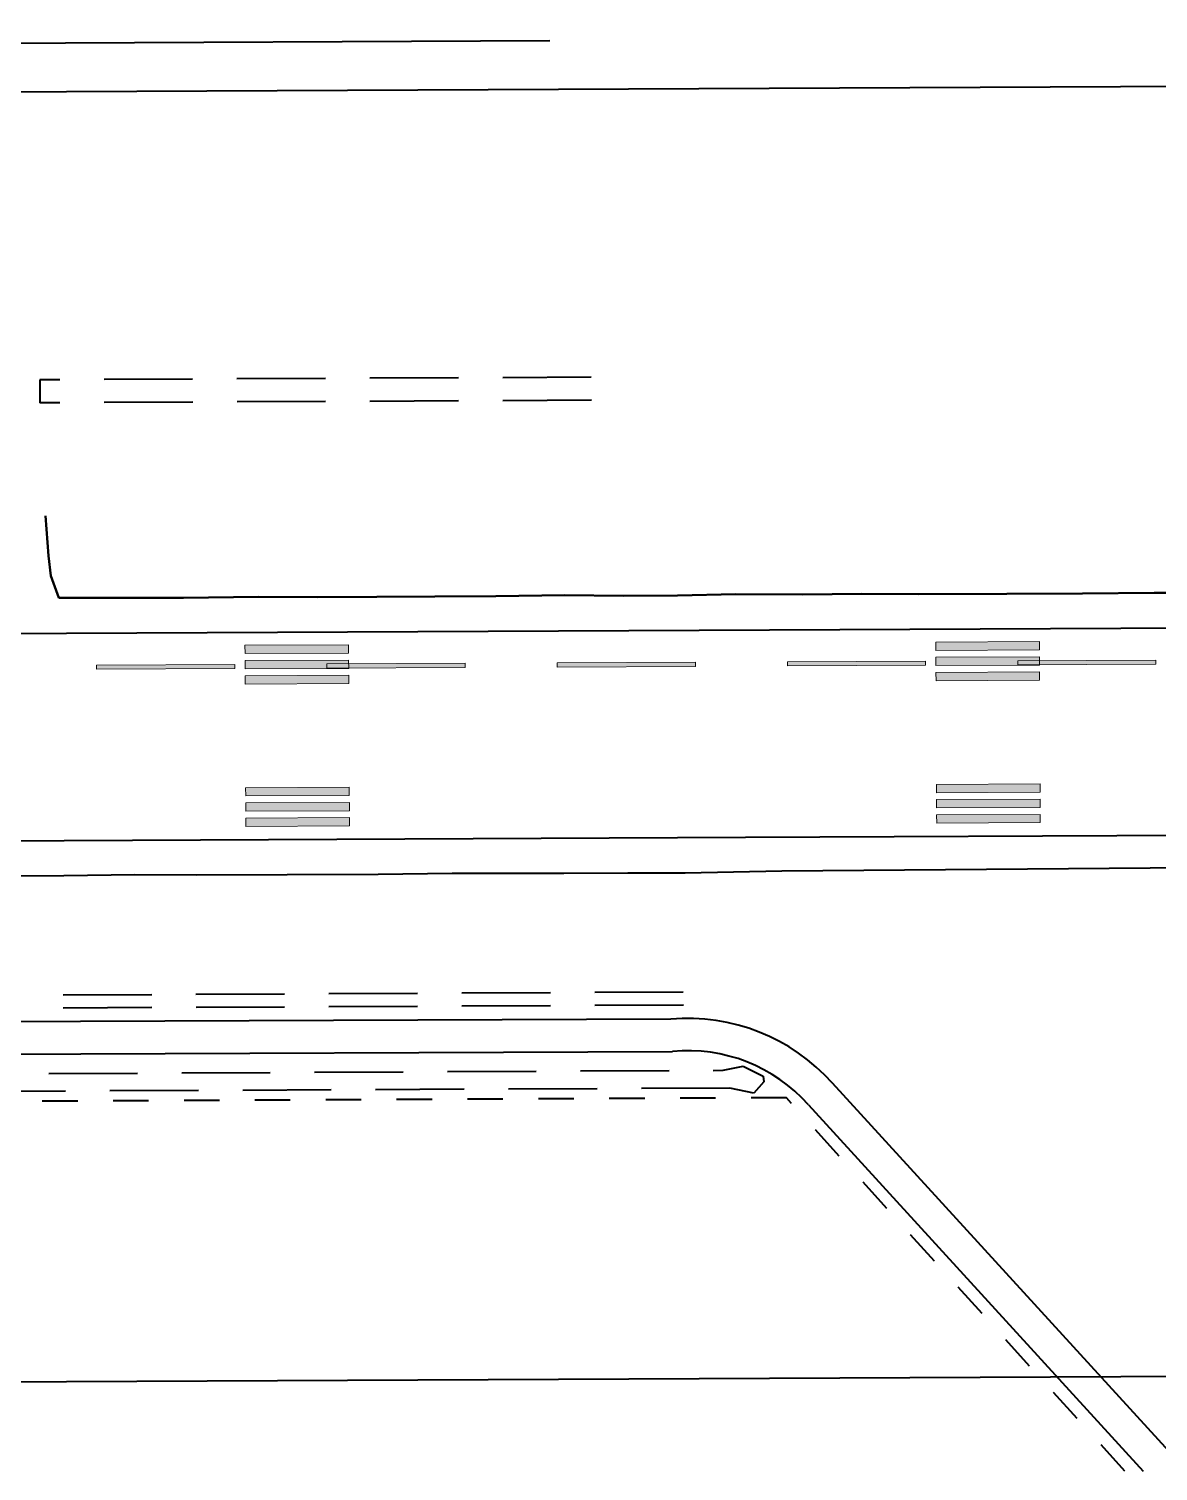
# Model space of a CAD drawing. Header units: metres. Extents: x 625987 to 635197, y 3048449 to 3066446.
# Drawn here: x 634615.066 to 634618.253, y 3063196.878 to 3063200.947 of the extents above; entities that cross this region are included whole.
import ezdxf

# ---------------------------------------------------------------- set-up
doc = ezdxf.new("R2010")
doc.units = ezdxf.units.M
doc.linetypes.add('DASHED', pattern=[0.75, 0.5, -0.25])
doc.linetypes.add('HIDDEN', pattern=[0.375, 0.25, -0.125])
for name, color, linetype, lineweight in [('C-CLER-AERO', 253, 'Continuous', 5), ('C-FENC-AIRF-SECU', 253, 'DASHED', 0), ('C-NTWK-WATR-AIRF', 253, 'HIDDEN', 0), ('C-ROAD-AIRF', 253, 'Continuous', 5), ('C-RUNN', 253, 'Continuous', 5), ('C-RUNN-MARK', 253, 'Continuous', 0), ('C-RUNW-MARK', 252, 'Continuous', 20), ('C-SHLD', 253, 'Continuous', 5)]:
    doc.layers.add(name, color=color, linetype=linetype, lineweight=lineweight)
doc.layers.add('C-ROAD-CNTR-N', color=92, linetype='Continuous')
doc.styles.add('ADPI R', font='swiss.ttf')
doc.linetypes.add('OLS', pattern='A,4,-2,4,-2,["OLS",ADPI R,S=1.2,R=0,X=-1.7,Y=-0.5],-2,4,-2,4,-2', length=26)

# ---------------------------------------------------------------- blocks, each defined once
blk = doc.blocks.new('*U22')
at = {"layer": 'C-RUNN-MARK'}
for points in [[(634724.58, 3066125.31), (634723.74, 3066125.64), (634712.8, 3066097.7), (634713.63, 3066097.37)], [(634706.34, 3066078.75), (634705.5, 3066079.08), (634694.55, 3066051.15), (634695.39, 3066050.82)], [(634688.09, 3066032.2), (634687.25, 3066032.53), (634676.31, 3066004.6), (634677.15, 3066004.27)], [(634669.85, 3065985.65), (634669.01, 3065985.98), (634658.07, 3065958.04), (634658.9, 3065957.72)], [(634651.61, 3065939.09), (634650.77, 3065939.42), (634639.82, 3065911.49), (634640.66, 3065911.16)]]:
    blk.add_hatch(color=256, dxfattribs=at).paths.add_polyline_path(points)
for points in [[(634723.74, 3066125.64), (634712.8, 3066097.7), (634713.63, 3066097.37), (634724.58, 3066125.31)], [(634705.5, 3066079.08), (634694.55, 3066051.15), (634695.39, 3066050.82), (634706.34, 3066078.75)], [(634687.25, 3066032.53), (634676.31, 3066004.6), (634677.15, 3066004.27), (634688.09, 3066032.2)], [(634669.01, 3065985.98), (634658.07, 3065958.04), (634658.9, 3065957.72), (634669.85, 3065985.65)], [(634650.77, 3065939.42), (634639.82, 3065911.49), (634640.66, 3065911.16), (634651.61, 3065939.09)]]:
    blk.add_lwpolyline(points, close=True, dxfattribs=at)
blk = doc.blocks.new('*U23')
at = {"layer": 'C-RUNN-MARK'}
for points in [[(634724.58, 3066125.31), (634723.74, 3066125.64), (634712.8, 3066097.7), (634713.63, 3066097.37)], [(634706.34, 3066078.75), (634705.5, 3066079.08), (634694.55, 3066051.15), (634695.39, 3066050.82)], [(634688.09, 3066032.2), (634687.25, 3066032.53), (634676.31, 3066004.6), (634677.15, 3066004.27)], [(634669.85, 3065985.65), (634669.01, 3065985.98), (634658.07, 3065958.04), (634658.9, 3065957.72)], [(634651.61, 3065939.09), (634650.77, 3065939.42), (634639.82, 3065911.49), (634640.66, 3065911.16)]]:
    blk.add_hatch(color=256, dxfattribs=at).paths.add_polyline_path(points)
for points in [[(634723.74, 3066125.64), (634712.8, 3066097.7), (634713.63, 3066097.37), (634724.58, 3066125.31)], [(634705.5, 3066079.08), (634694.55, 3066051.15), (634695.39, 3066050.82), (634706.34, 3066078.75)], [(634687.25, 3066032.53), (634676.31, 3066004.6), (634677.15, 3066004.27), (634688.09, 3066032.2)], [(634669.01, 3065985.98), (634658.07, 3065958.04), (634658.9, 3065957.72), (634669.85, 3065985.65)], [(634650.77, 3065939.42), (634639.82, 3065911.49), (634640.66, 3065911.16), (634651.61, 3065939.09)]]:
    blk.add_lwpolyline(points, close=True, dxfattribs=at)
blk = doc.blocks.new('*E24')
at = {"layer": 'C-RUNN-MARK', "lineweight": 40, "xscale": 0.002599165789046899, "yscale": 0.002599239349365234, "zscale": 0.002599200000986457, "rotation": 111.6696554593716}
for name in ['*U22', '*U23']:
    blk.add_blockref(name, (642697.49157, 3064542.5593, 2882.9083), dxfattribs=at)
blk = doc.blocks.new('Sup 2400m-flat-1')
at = {"layer": 'C-RUNW-MARK'}
h = blk.add_hatch(color=256, dxfattribs=at)
h.paths.add_polyline_path([(172.5, 19.65), (172.5, 17.85), (150, 17.85), (150, 19.65)])
h.paths.add_polyline_path([(150, 16.35), (150, 14.55), (172.5, 14.55), (172.5, 16.35)])
h.paths.add_polyline_path([(172.5, 13.05), (172.5, 11.25), (150, 11.25), (150, 13.05)])
h = blk.add_hatch(color=256, dxfattribs=at)
h.paths.add_polyline_path([(322.5, 19.65), (322.5, 17.85), (300, 17.85), (300, 19.65)])
h.paths.add_polyline_path([(300, 16.35), (300, 14.55), (322.5, 14.55), (322.5, 16.35)])
h.paths.add_polyline_path([(322.5, 13.05), (322.5, 11.25), (300, 11.25), (300, 13.05)])
h = blk.add_hatch(color=256, dxfattribs=at)
h.paths.add_polyline_path([(172.5, -19.65), (172.5, -17.85), (150, -17.85), (150, -19.65)])
h.paths.add_polyline_path([(150, -16.35), (150, -14.55), (172.5, -14.55), (172.5, -16.35)])
h.paths.add_polyline_path([(172.5, -13.05), (172.5, -11.25), (150, -11.25), (150, -13.05)])
h = blk.add_hatch(color=256, dxfattribs=at)
h.paths.add_polyline_path([(322.5, -19.65), (322.5, -17.85), (300, -17.85), (300, -19.65)])
h.paths.add_polyline_path([(300, -16.35), (300, -14.55), (322.5, -14.55), (322.5, -16.35)])
h.paths.add_polyline_path([(322.5, -13.05), (322.5, -11.25), (300, -11.25), (300, -13.05)])
for points in [[(172.5, 19.65), (172.5, 17.85), (150, 17.85), (150, 19.65)], [(322.5, 19.65), (322.5, 17.85), (300, 17.85), (300, 19.65)], [(150, 16.35), (150, 14.55), (172.5, 14.55), (172.5, 16.35)], [(300, 16.35), (300, 14.55), (322.5, 14.55), (322.5, 16.35)], [(172.5, 13.05), (172.5, 11.25), (150, 11.25), (150, 13.05)], [(322.5, 13.05), (322.5, 11.25), (300, 11.25), (300, 13.05)], [(172.5, -13.05), (172.5, -11.25), (150, -11.25), (150, -13.05)], [(322.5, -13.05), (322.5, -11.25), (300, -11.25), (300, -13.05)], [(150, -16.35), (150, -14.55), (172.5, -14.55), (172.5, -16.35)], [(300, -16.35), (300, -14.55), (322.5, -14.55), (322.5, -16.35)], [(172.5, -19.65), (172.5, -17.85), (150, -17.85), (150, -19.65)], [(322.5, -19.65), (322.5, -17.85), (300, -17.85), (300, -19.65)]]:
    blk.add_lwpolyline(points, close=True, dxfattribs=at)

msp = doc.modelspace()

# ---------------------------------------------------------------- linework, layer by layer
at = {"layer": 'C-CLER-AERO', "linetype": 'OLS', "lineweight": 40}
for p, q in [((634612.9391, 3063200.7588, 24568986.0801), (634652.5765, 3063200.9465, 24568986.0801)), ((634612.9391, 3063200.7588, 24568986.0801), (634652.5765, 3063200.9465, 24568986.0801)), ((634652.5942, 3063197.3079, 24568986.0801), (634612.9564, 3063197.1199, 24568986.0801)), ((634652.5942, 3063197.3079, 24568986.0801), (634612.9564, 3063197.1199, 24568986.0801))]:
    msp.add_line(p, q, dxfattribs=at)
at = {"layer": 'C-FENC-AIRF-SECU', "lineweight": 40, "ltscale": 0.2}
for p, q in [((634617.2037, 3063197.9312, 24568986.0801), (634614.6131, 3063197.919, 24568986.0801)), ((634617.2037, 3063197.9312, 24568986.0801), (634614.6131, 3063197.919, 24568986.0801)), ((634618.1586, 3063196.8781, 24568986.0801), (634617.2037, 3063197.9312, 24568986.0801)), ((634618.1586, 3063196.8781, 24568986.0801), (634617.2037, 3063197.9312, 24568986.0801))]:
    msp.add_line(p, q, dxfattribs=at)
at = {"layer": 'C-NTWK-WATR-AIRF', "lineweight": 40}
for p, q in [((634616.653, 3063199.9637, 24568986.0801), (634615.0968, 3063199.9563, 24568986.0801)), ((634616.653, 3063199.9637, 24568986.0801), (634615.0968, 3063199.9563, 24568986.0801)), ((634615.0968, 3063199.9563, 24568986.0801), (634615.0971, 3063199.8914, 24568986.0801)), ((634615.0968, 3063199.9563, 24568986.0801), (634615.0971, 3063199.8914, 24568986.0801)), ((634616.6533, 3063199.8987, 24568986.0801), (634615.0971, 3063199.8914, 24568986.0801)), ((634616.6533, 3063199.8987, 24568986.0801), (634615.0971, 3063199.8914, 24568986.0801)), ((634612.1626, 3063198.2075, 24568986.0801), (634617.0361, 3063198.2306, 24568986.0801)), ((634612.1626, 3063198.2075, 24568986.0801), (634617.0361, 3063198.2306, 24568986.0801)), ((634612.1628, 3063198.1711, 24568986.0801), (634617.0362, 3063198.1942, 24568986.0801)), ((634612.1628, 3063198.1711, 24568986.0801), (634617.0362, 3063198.1942, 24568986.0801)), ((634614.3723, 3063197.9962, 24568986.0801), (634617.025, 3063198.0088, 24568986.0801)), ((634614.3723, 3063197.9962, 24568986.0801), (634617.025, 3063198.0088, 24568986.0801)), ((634617.025, 3063198.0088, 24568986.0801), (634617.082, 3063198.0207, 24568986.0801)), ((634617.025, 3063198.0088, 24568986.0801), (634617.082, 3063198.0207, 24568986.0801)), ((634617.082, 3063198.0207, 24568986.0801), (634617.1378, 3063197.9921, 24568986.0801)), ((634617.082, 3063198.0207, 24568986.0801), (634617.1378, 3063197.9921, 24568986.0801)), ((634617.1403, 3063197.9766, 24568986.0801), (634617.1112, 3063197.9447, 24568986.0801)), ((634617.1403, 3063197.9766, 24568986.0801), (634617.1112, 3063197.9447, 24568986.0801)), ((634617.1378, 3063197.9921, 24568986.0801), (634617.1403, 3063197.9766, 24568986.0801)), ((634617.1378, 3063197.9921, 24568986.0801), (634617.1403, 3063197.9766, 24568986.0801)), ((634617.0443, 3063197.9588, 24568986.0801), (634614.3726, 3063197.9462, 24568986.0801)), ((634617.0443, 3063197.9588, 24568986.0801), (634614.3726, 3063197.9462, 24568986.0801)), ((634617.1112, 3063197.9447, 24568986.0801), (634617.0443, 3063197.9588, 24568986.0801)), ((634617.1112, 3063197.9447, 24568986.0801), (634617.0443, 3063197.9588, 24568986.0801))]:
    msp.add_line(p, q, dxfattribs=at)
at = {"layer": 'C-ROAD-AIRF', "lineweight": 40}
for p, q in [((634612.4098, 3063200.8948, 24568986.0801), (634616.5358, 3063200.9133, 24568986.0801)), ((634612.4098, 3063200.8948, 24568986.0801), (634616.5358, 3063200.9133, 24568986.0801)), ((634616.8776, 3063198.1528, 24568986.0801), (634611.9545, 3063198.1345, 24568986.0801)), ((634616.8776, 3063198.1528, 24568986.0801), (634611.9545, 3063198.1345, 24568986.0801)), ((634611.9543, 3063198.0435, 24568986.0801), (634616.8821, 3063198.0618, 24568986.0801)), ((634611.9543, 3063198.0435, 24568986.0801), (634616.8821, 3063198.0618, 24568986.0801)), ((634618.3335, 3063196.879, 24568986.0801), (634617.3333, 3063197.9725, 24568986.0801)), ((634618.3335, 3063196.879, 24568986.0801), (634617.3333, 3063197.9725, 24568986.0801)), ((634617.2658, 3063197.9116, 24568986.0801), (634618.2107, 3063196.8784, 24568986.0801)), ((634617.2658, 3063197.9116, 24568986.0801), (634618.2107, 3063196.8784, 24568986.0801))]:
    msp.add_line(p, q, dxfattribs=at)
for major_axis, start_param, end_param in [((-0.3852, 0.3852), 4.65451, 5.587643), ((-0.3852, 0.3852), 4.65451, 5.587643), ((0.3208, 0.3208), 6.224032, 7.166687), ((0.3208, 0.3208), 6.224032, 7.166687)]:
    msp.add_ellipse((634616.9265, 3063197.6103, 24568986.0801), major_axis=major_axis, ratio=1, start_param=start_param, end_param=end_param, dxfattribs=at)
at = {"layer": 'C-RUNN', "lineweight": 40, "ltscale": 0.1}
for p, q in [((634613.7743, 3063199.2357, 24568986.0801), (634619.1352, 3063199.2611, 24568986.0801)), ((634613.7743, 3063199.2357, 24568986.0801), (634619.1352, 3063199.2611, 24568986.0801)), ((634612.5029, 3063198.6448, 24568986.0801), (634617.0879, 3063198.6665, 24568986.0801)), ((634612.5029, 3063198.6448, 24568986.0801), (634617.0879, 3063198.6665, 24568986.0801)), ((634617.0879, 3063198.6665, 24568986.0801), (634618.5591, 3063198.6735, 24568986.0801)), ((634617.0879, 3063198.6665, 24568986.0801), (634618.5591, 3063198.6735, 24568986.0801))]:
    msp.add_line(p, q, dxfattribs=at)
at = {"layer": 'C-SHLD', "lineweight": 40}
for p, q in [((634615.1125, 3063199.573, 24568986.0801), (634615.1209, 3063199.4599, 24568986.0801)), ((634615.1209, 3063199.4599, 24568986.0801), (634615.1125, 3063199.573, 24568986.0801)), ((634615.1125, 3063199.573, 24568986.0801), (634615.1209, 3063199.4599, 24568986.0801)), ((634615.1209, 3063199.4599, 24568986.0801), (634615.1125, 3063199.573, 24568986.0801)), ((634615.1209, 3063199.4599, 24568986.0801), (634615.128, 3063199.4038, 24568986.0801)), ((634615.128, 3063199.4038, 24568986.0801), (634615.1209, 3063199.4599, 24568986.0801)), ((634615.1209, 3063199.4599, 24568986.0801), (634615.128, 3063199.4038, 24568986.0801)), ((634615.128, 3063199.4038, 24568986.0801), (634615.1209, 3063199.4599, 24568986.0801)), ((634615.128, 3063199.4038, 24568986.0801), (634615.1505, 3063199.3413, 24568986.0801)), ((634615.1505, 3063199.3413, 24568986.0801), (634615.128, 3063199.4038, 24568986.0801)), ((634615.128, 3063199.4038, 24568986.0801), (634615.1505, 3063199.3413, 24568986.0801)), ((634615.1505, 3063199.3413, 24568986.0801), (634615.128, 3063199.4038, 24568986.0801)), ((634616.0474, 3063199.3445, 24568986.0801), (634616.2112, 3063199.3452, 24568986.0801)), ((634616.2112, 3063199.3452, 24568986.0801), (634616.0474, 3063199.3445, 24568986.0801)), ((634616.0474, 3063199.3445, 24568986.0801), (634616.2112, 3063199.3452, 24568986.0801)), ((634616.2112, 3063199.3452, 24568986.0801), (634616.0474, 3063199.3445, 24568986.0801)), ((634616.2112, 3063199.3452, 24568986.0801), (634616.3833, 3063199.346, 24568986.0801)), ((634616.3833, 3063199.346, 24568986.0801), (634616.2112, 3063199.3452, 24568986.0801)), ((634616.2112, 3063199.3452, 24568986.0801), (634616.3833, 3063199.346, 24568986.0801)), ((634616.3833, 3063199.346, 24568986.0801), (634616.2112, 3063199.3452, 24568986.0801)), ((634616.3833, 3063199.346, 24568986.0801), (634616.5786, 3063199.3494, 24568986.0801)), ((634616.5786, 3063199.3494, 24568986.0801), (634616.3833, 3063199.346, 24568986.0801)), ((634616.3833, 3063199.346, 24568986.0801), (634616.5786, 3063199.3494, 24568986.0801)), ((634616.5786, 3063199.3494, 24568986.0801), (634616.3833, 3063199.346, 24568986.0801)), ((634616.5786, 3063199.3494, 24568986.0801), (634616.7432, 3063199.3468, 24568986.0801)), ((634616.7432, 3063199.3468, 24568986.0801), (634616.5786, 3063199.3494, 24568986.0801)), ((634616.5786, 3063199.3494, 24568986.0801), (634616.7432, 3063199.3468, 24568986.0801)), ((634616.7432, 3063199.3468, 24568986.0801), (634616.5786, 3063199.3494, 24568986.0801)), ((634616.7432, 3063199.3468, 24568986.0801), (634616.8962, 3063199.3481, 24568986.0801)), ((634616.8962, 3063199.3481, 24568986.0801), (634616.7432, 3063199.3468, 24568986.0801)), ((634616.7432, 3063199.3468, 24568986.0801), (634616.8962, 3063199.3481, 24568986.0801)), ((634616.8962, 3063199.3481, 24568986.0801), (634616.7432, 3063199.3468, 24568986.0801)), ((634616.8962, 3063199.3481, 24568986.0801), (634617.0612, 3063199.3517, 24568986.0801)), ((634617.0612, 3063199.3517, 24568986.0801), (634616.8962, 3063199.3481, 24568986.0801)), ((634616.8962, 3063199.3481, 24568986.0801), (634617.0612, 3063199.3517, 24568986.0801)), ((634617.0612, 3063199.3517, 24568986.0801), (634616.8962, 3063199.3481, 24568986.0801)), ((634617.0612, 3063199.3517, 24568986.0801), (634617.2501, 3063199.3509, 24568986.0801)), ((634617.2501, 3063199.3509, 24568986.0801), (634617.0612, 3063199.3517, 24568986.0801)), ((634617.0612, 3063199.3517, 24568986.0801), (634617.2501, 3063199.3509, 24568986.0801)), ((634617.2501, 3063199.3509, 24568986.0801), (634617.0612, 3063199.3517, 24568986.0801)), ((634617.2501, 3063199.3509, 24568986.0801), (634617.4157, 3063199.3525, 24568986.0801)), ((634617.4157, 3063199.3525, 24568986.0801), (634617.2501, 3063199.3509, 24568986.0801)), ((634617.2501, 3063199.3509, 24568986.0801), (634617.4157, 3063199.3525, 24568986.0801)), ((634617.4157, 3063199.3525, 24568986.0801), (634617.2501, 3063199.3509, 24568986.0801)), ((634617.4157, 3063199.3525, 24568986.0801), (634617.5752, 3063199.3523, 24568986.0801)), ((634617.5752, 3063199.3523, 24568986.0801), (634617.4157, 3063199.3525, 24568986.0801)), ((634617.4157, 3063199.3525, 24568986.0801), (634617.5752, 3063199.3523, 24568986.0801)), ((634617.5752, 3063199.3523, 24568986.0801), (634617.4157, 3063199.3525, 24568986.0801)), ((634617.5752, 3063199.3523, 24568986.0801), (634617.8258, 3063199.3524, 24568986.0801)), ((634617.8258, 3063199.3524, 24568986.0801), (634617.5752, 3063199.3523, 24568986.0801)), ((634617.5752, 3063199.3523, 24568986.0801), (634617.8258, 3063199.3524, 24568986.0801)), ((634617.8258, 3063199.3524, 24568986.0801), (634617.5752, 3063199.3523, 24568986.0801)), ((634617.8258, 3063199.3524, 24568986.0801), (634618.0394, 3063199.3541, 24568986.0801)), ((634618.0394, 3063199.3541, 24568986.0801), (634617.8258, 3063199.3524, 24568986.0801)), ((634617.8258, 3063199.3524, 24568986.0801), (634618.0394, 3063199.3541, 24568986.0801)), ((634618.0394, 3063199.3541, 24568986.0801), (634617.8258, 3063199.3524, 24568986.0801)), ((634618.0394, 3063199.3541, 24568986.0801), (634618.2414, 3063199.3552, 24568986.0801)), ((634618.2414, 3063199.3552, 24568986.0801), (634618.0394, 3063199.3541, 24568986.0801)), ((634618.0394, 3063199.3541, 24568986.0801), (634618.2414, 3063199.3552, 24568986.0801)), ((634618.2414, 3063199.3552, 24568986.0801), (634618.0394, 3063199.3541, 24568986.0801)), ((634618.2414, 3063199.3552, 24568986.0801), (634618.447, 3063199.3555, 24568986.0801)), ((634618.447, 3063199.3555, 24568986.0801), (634618.2414, 3063199.3552, 24568986.0801)), ((634618.2414, 3063199.3552, 24568986.0801), (634618.447, 3063199.3555, 24568986.0801)), ((634618.447, 3063199.3555, 24568986.0801), (634618.2414, 3063199.3552, 24568986.0801)), ((634615.1505, 3063199.3413, 24568986.0801), (634615.3217, 3063199.3419, 24568986.0801)), ((634615.3217, 3063199.3419, 24568986.0801), (634615.1505, 3063199.3413, 24568986.0801)), ((634615.1505, 3063199.3413, 24568986.0801), (634615.3217, 3063199.3419, 24568986.0801)), ((634615.3217, 3063199.3419, 24568986.0801), (634615.1505, 3063199.3413, 24568986.0801)), ((634615.3217, 3063199.3419, 24568986.0801), (634615.5025, 3063199.3418, 24568986.0801)), ((634615.5025, 3063199.3418, 24568986.0801), (634615.3217, 3063199.3419, 24568986.0801)), ((634615.3217, 3063199.3419, 24568986.0801), (634615.5025, 3063199.3418, 24568986.0801)), ((634615.5025, 3063199.3418, 24568986.0801), (634615.3217, 3063199.3419, 24568986.0801)), ((634615.5025, 3063199.3418, 24568986.0801), (634615.7139, 3063199.344, 24568986.0801)), ((634615.7139, 3063199.344, 24568986.0801), (634615.5025, 3063199.3418, 24568986.0801)), ((634615.5025, 3063199.3418, 24568986.0801), (634615.7139, 3063199.344, 24568986.0801)), ((634615.7139, 3063199.344, 24568986.0801), (634615.5025, 3063199.3418, 24568986.0801)), ((634615.7139, 3063199.344, 24568986.0801), (634615.8798, 3063199.3431, 24568986.0801)), ((634615.8798, 3063199.3431, 24568986.0801), (634615.7139, 3063199.344, 24568986.0801)), ((634615.7139, 3063199.344, 24568986.0801), (634615.8798, 3063199.3431, 24568986.0801)), ((634615.8798, 3063199.3431, 24568986.0801), (634615.7139, 3063199.344, 24568986.0801)), ((634615.8798, 3063199.3431, 24568986.0801), (634616.0474, 3063199.3445, 24568986.0801)), ((634616.0474, 3063199.3445, 24568986.0801), (634615.8798, 3063199.3431, 24568986.0801)), ((634615.8798, 3063199.3431, 24568986.0801), (634616.0474, 3063199.3445, 24568986.0801)), ((634616.0474, 3063199.3445, 24568986.0801), (634615.8798, 3063199.3431, 24568986.0801)), ((634616.9179, 3063198.5654, 24568986.0801), (634617.1902, 3063198.5716, 24568986.0801)), ((634616.9179, 3063198.5654, 24568986.0801), (634617.1902, 3063198.5716, 24568986.0801)), ((634617.1902, 3063198.5716, 24568986.0801), (634618.3985, 3063198.5809, 24568986.0801)), ((634617.1902, 3063198.5716, 24568986.0801), (634618.3985, 3063198.5809, 24568986.0801)), ((634614.8841, 3063198.5571, 24568986.0801), (634615.1647, 3063198.558, 24568986.0801)), ((634614.8841, 3063198.5571, 24568986.0801), (634615.1647, 3063198.558, 24568986.0801)), ((634615.1647, 3063198.558, 24568986.0801), (634615.3652, 3063198.5616, 24568986.0801)), ((634615.1647, 3063198.558, 24568986.0801), (634615.3652, 3063198.5616, 24568986.0801)), ((634615.3652, 3063198.5616, 24568986.0801), (634615.538, 3063198.5603, 24568986.0801)), ((634615.3652, 3063198.5616, 24568986.0801), (634615.538, 3063198.5603, 24568986.0801)), ((634615.538, 3063198.5603, 24568986.0801), (634616.0514, 3063198.5622, 24568986.0801)), ((634615.538, 3063198.5603, 24568986.0801), (634616.0514, 3063198.5622, 24568986.0801)), ((634616.0514, 3063198.5622, 24568986.0801), (634616.2606, 3063198.5646, 24568986.0801)), ((634616.0514, 3063198.5622, 24568986.0801), (634616.2606, 3063198.5646, 24568986.0801)), ((634616.2606, 3063198.5646, 24568986.0801), (634616.5758, 3063198.5645, 24568986.0801)), ((634616.2606, 3063198.5646, 24568986.0801), (634616.5758, 3063198.5645, 24568986.0801)), ((634616.5758, 3063198.5645, 24568986.0801), (634616.7558, 3063198.5661, 24568986.0801)), ((634616.5758, 3063198.5645, 24568986.0801), (634616.7558, 3063198.5661, 24568986.0801)), ((634616.7558, 3063198.5661, 24568986.0801), (634616.9179, 3063198.5654, 24568986.0801)), ((634616.7558, 3063198.5661, 24568986.0801), (634616.9179, 3063198.5654, 24568986.0801))]:
    msp.add_line(p, q, dxfattribs=at)

# ---------------------------------------------------------------- block references
at = {"lineweight": 40, "xscale": 0.01299634186923651, "yscale": 0.01299619767814875, "zscale": 0.01299600020070102, "rotation": 0.2706577389460842}
msp.add_blockref('Sup 2400m-flat-1', (634613.7275, 3063198.943, 24568986.0801), dxfattribs=at)
msp.add_blockref('Sup 2400m-flat-1', (634613.7275, 3063198.943, 24568986.0801), dxfattribs=at)
at = {"layer": 'C-ROAD-CNTR-N', "xscale": 5.000000018859282, "yscale": 5.000000447966158, "zscale": 5.000000075318439}
msp.add_blockref('*E24', (-2538794.4694, -12252466.7879, 24554571.5384), dxfattribs=at)

doc.saveas('drawing.dxf')
